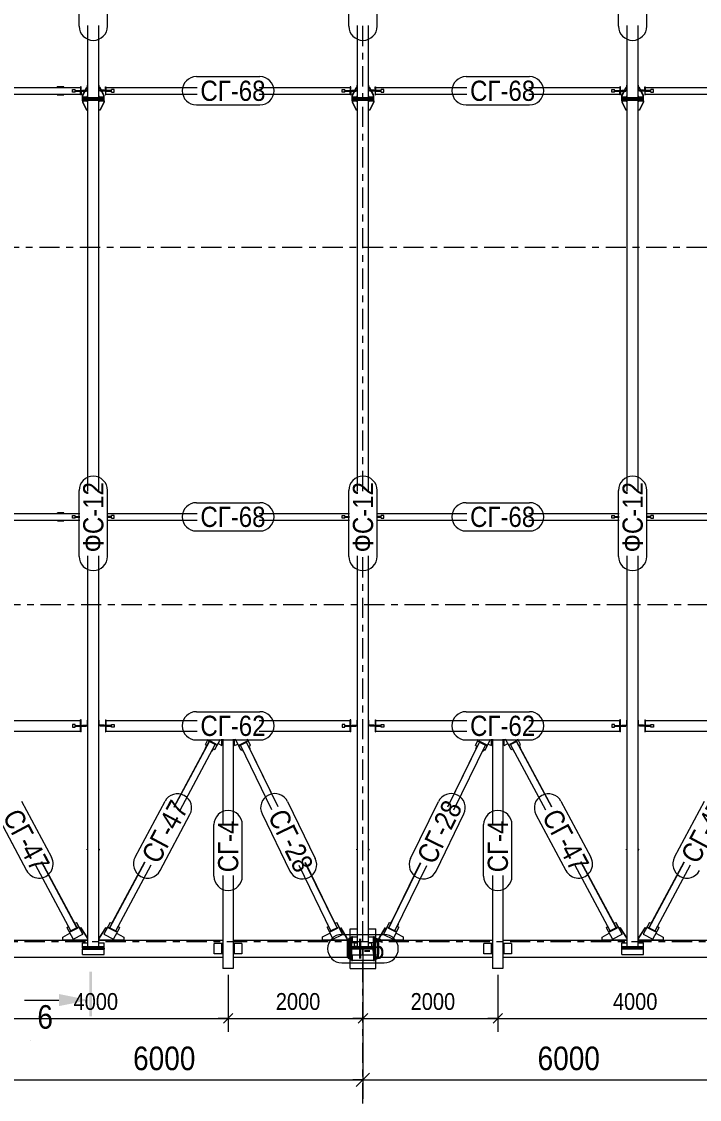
# Model space of a CAD drawing. Header units: millimetres. Extents: x -59 to 782, y -224 to 370.
# Drawn here: x 231.4 to 331.9, y -23.4 to 136.5 of the extents above; entities that cross this region are included whole.
import ezdxf

# ---------------------------------------------------------------- set-up
doc = ezdxf.new("R2010")
doc.units = ezdxf.units.MM
doc.linetypes.add('XKITLINE00', pattern=[0])
doc.linetypes.add('XKITLINE03', pattern=[6, 3, -1, 1, -1])
for name, color, linetype, lineweight in [('Part', 2, 'Continuous', 0), ('PartMark', 3, 'Continuous', 0), ('S-GRID', 1, 'Continuous', 0), ('Section', 6, 'Continuous', 0), ('Z-DIMENSIONS', 1, 'Continuous', 0)]:
    doc.layers.add(name, color=color, linetype=linetype, lineweight=lineweight)
doc.styles.add('GOST type A', font='ARIAL.TTF')

msp = doc.modelspace()

# ---------------------------------------------------------------- hatches: boundary and pattern name
at = {"layer": 'Section'}
for points in [[(241.82, -4.48), (241.82, -11.08), (241.4, -11.08), (241.4, -4.48)], [(241.4, -8.68), (236.9, -9.58), (236.9, -7.78)]]:
    msp.add_hatch(color=256, dxfattribs=at).paths.add_polyline_path(points, flags=17)

# ---------------------------------------------------------------- linework, layer by layer
at = {"layer": 'Part', "linetype": 'XKITLINE00', "lineweight": 0}
for p, q in [((241.2, 125.2), (241.2, 135.87)), ((242.8, 125.2), (242.8, 135.87)), ((281.2, 125.2), (281.2, 135.87)), ((282.8, 125.2), (282.8, 135.87)), ((321.2, 125.2), (321.2, 135.87)), ((322.8, 125.2), (322.8, 135.87)), ((226.51, 126.7), (240.12, 126.7)), ((237.65, 126.8), (236.66, 126.8)), ((236.66, 126.7), (236.66, 126.8)), ((236.72, 126.7), (236.72, 126.8)), ((237.65, 126.7), (237.65, 126.8)), ((238.92, 126), (238.92, 126.4)), ((238.92, 126.4), (239.32, 126.4)), ((239.32, 126.24), (239.32, 126.4)), ((240.2, 126.8), (240.12, 126.8)), ((240.12, 126.8), (240.12, 126.24)), ((240.2, 126.24), (240.2, 126.8)), ((240.78, 126.31), (240.97, 126.7)), ((240.84, 126.31), (241.02, 126.7)), ((241.13, 126.7), (240.97, 126.7)), ((241.13, 126.31), (241.13, 127.04)), ((241.13, 127.04), (241.2, 127.04)), ((242.87, 127.04), (242.8, 127.04)), ((242.87, 126.31), (242.87, 127.04)), ((243.03, 126.7), (242.87, 126.7)), ((243.16, 126.31), (242.98, 126.7)), ((243.22, 126.31), (243.03, 126.7)), ((243.8, 126.24), (243.8, 126.8)), ((243.8, 126.8), (243.88, 126.8)), ((243.88, 126.8), (243.88, 126.24)), ((243.88, 126.7), (257.39, 126.7)), ((245.08, 126.4), (244.68, 126.4)), ((244.68, 126.24), (244.68, 126.4)), ((245.08, 126), (245.08, 126.4)), ((266.61, 126.7), (280.12, 126.7)), ((278.92, 126), (278.92, 126.4)), ((278.92, 126.4), (279.32, 126.4)), ((279.32, 126.24), (279.32, 126.4)), ((280.2, 126.8), (280.12, 126.8)), ((280.12, 126.8), (280.12, 126.24)), ((280.2, 126.24), (280.2, 126.8)), ((280.78, 126.31), (280.97, 126.7)), ((280.84, 126.31), (281.02, 126.7)), ((281.13, 126.7), (280.97, 126.7)), ((281.13, 126.31), (281.13, 127.04)), ((281.13, 127.04), (281.2, 127.04)), ((282.87, 127.04), (282.8, 127.04)), ((282.87, 126.31), (282.87, 127.04)), ((283.03, 126.7), (282.87, 126.7)), ((283.16, 126.31), (282.98, 126.7)), ((283.22, 126.31), (283.03, 126.7)), ((283.8, 126.24), (283.8, 126.8)), ((283.8, 126.8), (283.88, 126.8)), ((283.88, 126.8), (283.88, 126.24)), ((283.88, 126.7), (297.39, 126.7)), ((285.08, 126.4), (284.68, 126.4)), ((284.68, 126.24), (284.68, 126.4)), ((285.08, 126), (285.08, 126.4)), ((306.61, 126.7), (320.12, 126.7)), ((318.92, 126), (318.92, 126.4)), ((318.92, 126.4), (319.32, 126.4)), ((319.32, 126.24), (319.32, 126.4)), ((320.2, 126.8), (320.12, 126.8)), ((320.12, 126.8), (320.12, 126.24)), ((320.2, 126.24), (320.2, 126.8)), ((320.78, 126.31), (320.97, 126.7)), ((320.84, 126.31), (321.02, 126.7)), ((321.13, 126.7), (320.97, 126.7)), ((321.13, 126.31), (321.13, 127.04)), ((321.13, 127.04), (321.2, 127.04)), ((322.87, 127.04), (322.8, 127.04)), ((322.87, 126.31), (322.87, 127.04)), ((323.03, 126.7), (322.87, 126.7)), ((323.16, 126.31), (322.98, 126.7)), ((323.22, 126.31), (323.03, 126.7)), ((323.8, 126.24), (323.8, 126.8)), ((323.8, 126.8), (323.88, 126.8)), ((323.88, 126.8), (323.88, 126.24)), ((323.88, 126.7), (337.39, 126.7)), ((325.08, 126.4), (324.68, 126.4)), ((324.68, 126.24), (324.68, 126.4)), ((325.08, 126), (325.08, 126.4)), ((226.51, 125.7), (240.12, 125.7)), ((236.66, 125.6), (236.66, 125.7)), ((236.66, 125.6), (237.65, 125.6)), ((236.72, 125.6), (236.72, 125.7)), ((237.65, 125.6), (237.65, 125.7)), ((239.32, 126), (238.92, 126)), ((239.32, 126.25), (240.12, 126.25)), ((239.32, 126.24), (239.32, 126.16)), ((239.32, 126.24), (241, 126.24)), ((239.32, 126), (239.32, 126.16)), ((239.32, 126.16), (241, 126.16)), ((239.32, 126.15), (240.12, 126.15)), ((240.12, 125.6), (240.12, 126.16)), ((240.2, 125.6), (240.12, 125.6)), ((240.2, 126.16), (240.2, 125.6)), ((240.4, 126.24), (240.4, 126.31)), ((240.4, 126.31), (241.13, 126.31)), ((241.2, 126.24), (240.4, 126.24)), ((240.4, 125.5), (240.71, 126.16)), ((240.4, 125.3), (240.4, 125.5)), ((240.4, 125.5), (240.46, 125.5)), ((240.4, 125.2), (240.4, 125.3)), ((240.4, 125.3), (241.2, 125.3)), ((240.4, 125.2), (240.4, 125.2)), ((240.4, 125), (240.4, 125.2)), ((240.4, 125.2), (241.2, 125.2)), ((240.4, 125.2), (243.6, 125.2)), ((240.4, 125), (243.6, 125)), ((240.4, 124.8), (240.4, 125)), ((240.4, 125), (243.6, 125)), ((240.4, 124.7), (240.4, 124.8)), ((240.4, 124.8), (243.6, 124.8)), ((240.46, 125.5), (240.77, 126.16)), ((240.46, 125.3), (240.46, 125.5)), ((241, 126.24), (241, 126.16)), ((241.09, 125.3), (241.2, 125.46)), ((241.2, 66.83), (241.2, 124.8)), ((242.8, 126.24), (243.6, 126.24)), ((242.91, 125.3), (242.8, 125.46)), ((242.8, 125.3), (243.6, 125.3)), ((242.8, 125.2), (243.6, 125.2)), ((242.8, 66.83), (242.8, 124.8)), ((243.6, 126.31), (242.87, 126.31)), ((244.68, 126.24), (243, 126.24)), ((243, 126.16), (243, 126.24)), ((244.68, 126.16), (243, 126.16)), ((243.54, 125.5), (243.23, 126.16)), ((243.6, 125.5), (243.29, 126.16)), ((243.54, 125.3), (243.54, 125.5)), ((243.54, 125.5), (243.6, 125.5)), ((243.6, 126.24), (243.6, 126.31)), ((243.6, 125.3), (243.6, 125.5)), ((243.6, 125.2), (243.6, 125.3)), ((243.6, 125.2), (243.6, 125.2)), ((243.6, 125), (243.6, 125.2)), ((243.6, 124.8), (243.6, 125)), ((243.6, 124.7), (243.6, 124.8)), ((243.8, 126.16), (243.8, 125.6)), ((243.8, 125.6), (243.88, 125.6)), ((243.88, 126.25), (244.68, 126.25)), ((243.88, 125.6), (243.88, 126.16)), ((243.88, 126.15), (244.68, 126.15)), ((243.88, 125.7), (257.39, 125.7)), ((244.68, 126.16), (244.68, 126.24)), ((244.68, 126), (244.68, 126.16)), ((244.68, 126), (245.08, 126)), ((266.61, 125.7), (280.12, 125.7)), ((279.32, 126), (278.92, 126)), ((279.32, 126.25), (280.12, 126.25)), ((279.32, 126.24), (279.32, 126.16)), ((279.32, 126.24), (281, 126.24)), ((279.32, 126), (279.32, 126.16)), ((279.32, 126.16), (281, 126.16)), ((279.32, 126.15), (280.12, 126.15)), ((280.12, 125.6), (280.12, 126.16)), ((280.2, 125.6), (280.12, 125.6)), ((280.2, 126.16), (280.2, 125.6)), ((280.4, 126.24), (280.4, 126.31)), ((280.4, 126.31), (281.13, 126.31)), ((281.2, 126.24), (280.4, 126.24)), ((280.4, 125.5), (280.71, 126.16)), ((280.4, 125.3), (280.4, 125.5)), ((280.4, 125.5), (280.46, 125.5)), ((280.4, 125.2), (280.4, 125.3)), ((280.4, 125.3), (281.2, 125.3)), ((280.4, 125.2), (280.4, 125.2)), ((280.4, 125), (280.4, 125.2)), ((280.4, 125.2), (281.2, 125.2)), ((280.4, 125.2), (283.6, 125.2)), ((280.4, 125), (283.6, 125)), ((280.4, 124.8), (280.4, 125)), ((280.4, 125), (283.6, 125)), ((280.4, 124.7), (280.4, 124.8)), ((280.4, 124.8), (283.6, 124.8)), ((280.46, 125.5), (280.77, 126.16)), ((280.46, 125.3), (280.46, 125.5)), ((281, 126.24), (281, 126.16)), ((281.09, 125.3), (281.2, 125.46)), ((281.2, 66.83), (281.2, 124.8)), ((282.8, 126.24), (283.6, 126.24)), ((282.91, 125.3), (282.8, 125.46)), ((282.8, 125.3), (283.6, 125.3)), ((282.8, 125.2), (283.6, 125.2)), ((282.8, 66.83), (282.8, 124.8)), ((283.6, 126.31), (282.87, 126.31)), ((284.68, 126.24), (283, 126.24)), ((283, 126.16), (283, 126.24)), ((284.68, 126.16), (283, 126.16)), ((283.54, 125.5), (283.23, 126.16)), ((283.6, 125.5), (283.29, 126.16)), ((283.54, 125.3), (283.54, 125.5)), ((283.54, 125.5), (283.6, 125.5)), ((283.6, 126.24), (283.6, 126.31)), ((283.6, 125.3), (283.6, 125.5)), ((283.6, 125.2), (283.6, 125.3)), ((283.6, 125.2), (283.6, 125.2)), ((283.6, 125), (283.6, 125.2)), ((283.6, 124.8), (283.6, 125)), ((283.6, 124.7), (283.6, 124.8)), ((283.8, 126.16), (283.8, 125.6)), ((283.8, 125.6), (283.88, 125.6)), ((283.88, 126.25), (284.68, 126.25)), ((283.88, 125.6), (283.88, 126.16)), ((283.88, 126.15), (284.68, 126.15)), ((283.88, 125.7), (297.39, 125.7)), ((284.68, 126.16), (284.68, 126.24)), ((284.68, 126), (284.68, 126.16)), ((284.68, 126), (285.08, 126)), ((306.61, 125.7), (320.12, 125.7)), ((319.32, 126), (318.92, 126)), ((319.32, 126.25), (320.12, 126.25)), ((319.32, 126.24), (319.32, 126.16)), ((319.32, 126.24), (321, 126.24)), ((319.32, 126), (319.32, 126.16)), ((319.32, 126.16), (321, 126.16)), ((319.32, 126.15), (320.12, 126.15)), ((320.12, 125.6), (320.12, 126.16)), ((320.2, 125.6), (320.12, 125.6)), ((320.2, 126.16), (320.2, 125.6)), ((320.4, 126.24), (320.4, 126.31)), ((320.4, 126.31), (321.13, 126.31)), ((321.2, 126.24), (320.4, 126.24)), ((320.4, 125.5), (320.71, 126.16)), ((320.4, 125.3), (320.4, 125.5)), ((320.4, 125.5), (320.46, 125.5)), ((320.4, 125.2), (320.4, 125.3)), ((320.4, 125.3), (321.2, 125.3)), ((320.4, 125.2), (320.4, 125.2)), ((320.4, 125), (320.4, 125.2)), ((320.4, 125.2), (321.2, 125.2)), ((320.4, 125.2), (323.6, 125.2)), ((320.4, 125), (323.6, 125)), ((320.4, 124.8), (320.4, 125)), ((320.4, 125), (323.6, 125)), ((320.4, 124.7), (320.4, 124.8)), ((320.4, 124.8), (323.6, 124.8)), ((320.46, 125.5), (320.77, 126.16)), ((320.46, 125.3), (320.46, 125.5)), ((321, 126.24), (321, 126.16)), ((321.09, 125.3), (321.2, 125.46)), ((321.2, 66.83), (321.2, 124.8)), ((322.8, 126.24), (323.6, 126.24)), ((322.91, 125.3), (322.8, 125.46)), ((322.8, 125.3), (323.6, 125.3)), ((322.8, 125.2), (323.6, 125.2)), ((322.8, 66.83), (322.8, 124.8)), ((323.6, 126.31), (322.87, 126.31)), ((324.68, 126.24), (323, 126.24)), ((323, 126.16), (323, 126.24)), ((324.68, 126.16), (323, 126.16)), ((323.54, 125.5), (323.23, 126.16)), ((323.6, 125.5), (323.29, 126.16)), ((323.54, 125.3), (323.54, 125.5)), ((323.54, 125.5), (323.6, 125.5)), ((323.6, 126.24), (323.6, 126.31)), ((323.6, 125.3), (323.6, 125.5)), ((323.6, 125.2), (323.6, 125.3)), ((323.6, 125.2), (323.6, 125.2)), ((323.6, 125), (323.6, 125.2)), ((323.6, 124.8), (323.6, 125)), ((323.6, 124.7), (323.6, 124.8)), ((323.8, 126.16), (323.8, 125.6)), ((323.8, 125.6), (323.88, 125.6)), ((323.88, 126.25), (324.68, 126.25)), ((323.88, 125.6), (323.88, 126.16)), ((323.88, 126.15), (324.68, 126.15)), ((323.88, 125.7), (337.39, 125.7)), ((324.68, 126.16), (324.68, 126.24)), ((324.68, 126), (324.68, 126.16)), ((324.68, 126), (325.08, 126)), ((240.4, 124.7), (240.4, 124.5)), ((240.4, 124.7), (241.2, 124.7)), ((240.4, 124.5), (240.46, 124.5)), ((240.4, 124.5), (240.97, 123.3)), ((240.46, 124.7), (240.46, 124.5)), ((240.46, 124.5), (241.02, 123.3)), ((241.2, 123.3), (240.97, 123.3)), ((241.2, 124.54), (241.09, 124.7)), ((242.8, 124.54), (242.91, 124.7)), ((242.8, 124.7), (243.6, 124.7)), ((243.03, 123.3), (242.8, 123.3)), ((243.54, 124.5), (242.98, 123.3)), ((243.6, 124.5), (243.03, 123.3)), ((243.54, 124.7), (243.54, 124.5)), ((243.54, 124.5), (243.6, 124.5)), ((243.6, 124.7), (243.6, 124.5)), ((280.4, 124.7), (281.2, 124.7)), ((280.4, 124.7), (280.4, 124.5)), ((280.4, 124.5), (280.46, 124.5)), ((280.4, 124.5), (280.97, 123.3)), ((280.46, 124.7), (280.46, 124.5)), ((280.46, 124.5), (281.02, 123.3)), ((281.2, 123.3), (280.97, 123.3)), ((281.2, 124.54), (281.09, 124.7)), ((282.8, 124.7), (283.6, 124.7)), ((282.8, 124.54), (282.91, 124.7)), ((283.03, 123.3), (282.8, 123.3)), ((283.54, 124.5), (282.98, 123.3)), ((283.6, 124.5), (283.03, 123.3)), ((283.54, 124.7), (283.54, 124.5)), ((283.54, 124.5), (283.6, 124.5)), ((283.6, 124.7), (283.6, 124.5)), ((320.4, 124.7), (320.4, 124.5)), ((320.4, 124.7), (321.2, 124.7)), ((320.4, 124.5), (320.46, 124.5)), ((320.4, 124.5), (320.97, 123.3)), ((320.46, 124.7), (320.46, 124.5)), ((320.46, 124.5), (321.02, 123.3)), ((321.2, 123.3), (320.97, 123.3)), ((321.2, 124.54), (321.09, 124.7)), ((322.8, 124.54), (322.91, 124.7)), ((322.8, 124.7), (323.6, 124.7)), ((323.03, 123.3), (322.8, 123.3)), ((323.54, 124.5), (322.98, 123.3)), ((323.6, 124.5), (323.03, 123.3)), ((323.54, 124.7), (323.54, 124.5)), ((323.54, 124.5), (323.6, 124.5)), ((323.6, 124.7), (323.6, 124.5)), ((226.51, 63.5), (240, 63.5)), ((226.51, 62.5), (240, 62.5)), ((237.63, 63.6), (236.67, 63.6)), ((236.67, 63.5), (236.67, 63.6)), ((236.67, 62.4), (236.67, 62.5)), ((236.67, 62.4), (237.63, 62.4)), ((236.72, 63.5), (236.72, 63.6)), ((236.72, 62.4), (236.72, 62.5)), ((237.63, 63.5), (237.63, 63.6)), ((237.63, 62.4), (237.63, 62.5)), ((238.92, 62.8), (238.92, 63.2)), ((238.92, 63.2), (239.32, 63.2)), ((239.32, 62.8), (238.92, 62.8)), ((239.32, 63.04), (239.32, 63.2)), ((239.32, 63.05), (240, 63.05)), ((239.32, 63.04), (239.32, 62.96)), ((239.32, 63.04), (240, 63.04)), ((239.32, 62.96), (240, 62.96)), ((239.32, 62.8), (239.32, 62.96)), ((239.32, 62.95), (240, 62.95)), ((244, 63.5), (257.39, 63.5)), ((244, 63.05), (244.68, 63.05)), ((244.68, 63.04), (244, 63.04)), ((244.68, 62.96), (244, 62.96)), ((244, 62.95), (244.68, 62.95)), ((244, 62.5), (257.39, 62.5)), ((245.08, 63.2), (244.68, 63.2)), ((244.68, 63.04), (244.68, 63.2)), ((244.68, 62.96), (244.68, 63.04)), ((244.68, 62.8), (244.68, 62.96)), ((244.68, 62.8), (245.08, 62.8)), ((245.08, 62.8), (245.08, 63.2)), ((266.61, 63.5), (280, 63.5)), ((266.61, 62.5), (280, 62.5)), ((278.92, 62.8), (278.92, 63.2)), ((278.92, 63.2), (279.32, 63.2)), ((279.32, 62.8), (278.92, 62.8)), ((279.32, 63.04), (279.32, 63.2)), ((279.32, 63.05), (280, 63.05)), ((279.32, 63.04), (279.32, 62.96)), ((279.32, 63.04), (280, 63.04)), ((279.32, 62.8), (279.32, 62.96)), ((279.32, 62.96), (280, 62.96)), ((279.32, 62.95), (280, 62.95)), ((284, 63.5), (297.39, 63.5)), ((284, 63.05), (284.68, 63.05)), ((284.68, 63.04), (284, 63.04)), ((284.68, 62.96), (284, 62.96)), ((284, 62.95), (284.68, 62.95)), ((284, 62.5), (297.39, 62.5)), ((285.08, 63.2), (284.68, 63.2)), ((284.68, 63.04), (284.68, 63.2)), ((284.68, 62.96), (284.68, 63.04)), ((284.68, 62.8), (284.68, 62.96)), ((284.68, 62.8), (285.08, 62.8)), ((285.08, 62.8), (285.08, 63.2)), ((306.61, 63.5), (320, 63.5)), ((306.61, 62.5), (320, 62.5)), ((318.92, 62.8), (318.92, 63.2)), ((318.92, 63.2), (319.32, 63.2)), ((319.32, 62.8), (318.92, 62.8)), ((319.32, 63.04), (319.32, 63.2)), ((319.32, 63.05), (320, 63.05)), ((319.32, 63.04), (319.32, 62.96)), ((319.32, 63.04), (320, 63.04)), ((319.32, 62.8), (319.32, 62.96)), ((319.32, 62.96), (320, 62.96)), ((319.32, 62.95), (320, 62.95)), ((324, 63.5), (337.39, 63.5)), ((324, 63.05), (324.68, 63.05)), ((324.68, 63.04), (324, 63.04)), ((324.68, 62.96), (324, 62.96)), ((324, 62.95), (324.68, 62.95)), ((324, 62.5), (337.39, 62.5)), ((325.08, 63.2), (324.68, 63.2)), ((324.68, 63.04), (324.68, 63.2)), ((324.68, 62.96), (324.68, 63.04)), ((324.68, 62.8), (324.68, 62.96)), ((324.68, 62.8), (325.08, 62.8)), ((325.08, 62.8), (325.08, 63.2)), ((241.2, -0.74), (241.2, 57.23)), ((242.8, -0.74), (242.8, 57.23)), ((281.2, -0.74), (281.2, 57.23)), ((282.8, -0.74), (282.8, 57.23)), ((321.2, -0.74), (321.2, 57.23)), ((322.8, -0.74), (322.8, 57.23)), ((226.61, 32.8), (240.12, 32.8)), ((239.32, 32.2), (238.92, 32.2)), ((238.92, 32.2), (238.92, 31.8)), ((239.32, 32.04), (239.32, 32.2)), ((239.32, 32.05), (240.12, 32.05)), ((239.32, 32.04), (239.32, 31.96)), ((239.32, 32.04), (241, 32.04)), ((240.2, 32.9), (240.12, 32.9)), ((240.12, 32.04), (240.12, 32.9)), ((240.2, 32.04), (240.12, 32.04)), ((240.2, 32.04), (240.2, 32.9)), ((240.4, 32.04), (240.4, 32.11)), ((240.4, 32.11), (241.13, 32.11)), ((241, 32.04), (241, 31.96)), ((241, 32.04), (241.2, 32.04)), ((241.13, 32.11), (241.13, 32.84)), ((241.13, 32.84), (241.2, 32.84)), ((242.87, 32.84), (242.8, 32.84)), ((242.8, 32.04), (243, 32.04)), ((242.87, 32.11), (242.87, 32.84)), ((243.6, 32.11), (242.87, 32.11)), ((244.68, 32.04), (243, 32.04)), ((243, 31.96), (243, 32.04)), ((243.6, 32.04), (243.6, 32.11)), ((243.8, 32.9), (243.8, 32.04)), ((243.8, 32.9), (243.88, 32.9)), ((243.8, 32.04), (243.88, 32.04)), ((243.88, 32.9), (243.88, 32.04)), ((243.88, 32.8), (257.39, 32.8)), ((243.88, 32.05), (244.68, 32.05)), ((244.68, 32.2), (245.08, 32.2)), ((244.68, 32.04), (244.68, 32.2)), ((244.68, 31.96), (244.68, 32.04)), ((245.08, 32.2), (245.08, 31.8)), ((266.61, 32.8), (280.12, 32.8)), ((279.32, 32.2), (278.92, 32.2)), ((278.92, 32.2), (278.92, 31.8)), ((279.32, 32.04), (279.32, 32.2)), ((279.32, 32.05), (280.12, 32.05)), ((279.32, 32.04), (279.32, 31.96)), ((279.32, 32.04), (281, 32.04)), ((280.2, 32.9), (280.12, 32.9)), ((280.12, 32.04), (280.12, 32.9)), ((280.2, 32.04), (280.12, 32.04)), ((280.2, 32.04), (280.2, 32.9)), ((280.4, 32.04), (280.4, 32.11)), ((280.4, 32.11), (281.13, 32.11)), ((281, 32.04), (281.2, 32.04)), ((281, 32.04), (281, 31.96)), ((281.13, 32.11), (281.13, 32.84)), ((281.13, 32.84), (281.2, 32.84)), ((282.87, 32.84), (282.8, 32.84)), ((282.8, 32.04), (283, 32.04)), ((282.87, 32.11), (282.87, 32.84)), ((283.6, 32.11), (282.87, 32.11)), ((284.68, 32.04), (283, 32.04)), ((283, 31.96), (283, 32.04)), ((283.6, 32.04), (283.6, 32.11)), ((283.8, 32.9), (283.8, 32.04)), ((283.8, 32.9), (283.88, 32.9)), ((283.8, 32.04), (283.88, 32.04)), ((283.88, 32.9), (283.88, 32.04)), ((283.88, 32.8), (297.39, 32.8)), ((283.88, 32.05), (284.68, 32.05)), ((284.68, 32.2), (285.08, 32.2)), ((284.68, 32.04), (284.68, 32.2)), ((284.68, 31.96), (284.68, 32.04)), ((285.08, 32.2), (285.08, 31.8)), ((306.61, 32.8), (320.12, 32.8)), ((319.32, 32.2), (318.92, 32.2)), ((318.92, 32.2), (318.92, 31.8)), ((319.32, 32.04), (319.32, 32.2)), ((319.32, 32.05), (320.12, 32.05)), ((319.32, 32.04), (319.32, 31.96)), ((319.32, 32.04), (321, 32.04)), ((320.2, 32.9), (320.12, 32.9)), ((320.12, 32.04), (320.12, 32.9)), ((320.2, 32.04), (320.12, 32.04)), ((320.2, 32.04), (320.2, 32.9)), ((320.4, 32.04), (320.4, 32.11)), ((320.4, 32.11), (321.13, 32.11)), ((321, 32.04), (321.2, 32.04)), ((321, 32.04), (321, 31.96)), ((321.13, 32.11), (321.13, 32.84)), ((321.13, 32.84), (321.2, 32.84)), ((322.87, 32.84), (322.8, 32.84)), ((322.8, 32.04), (323, 32.04)), ((322.87, 32.11), (322.87, 32.84)), ((323.6, 32.11), (322.87, 32.11)), ((324.68, 32.04), (323, 32.04)), ((323, 31.96), (323, 32.04)), ((323.6, 32.04), (323.6, 32.11)), ((323.8, 32.9), (323.8, 32.04)), ((323.8, 32.9), (323.88, 32.9)), ((323.8, 32.04), (323.88, 32.04)), ((323.88, 32.9), (323.88, 32.04)), ((323.88, 32.8), (337.39, 32.8)), ((323.88, 32.05), (324.68, 32.05)), ((324.68, 32.2), (325.08, 32.2)), ((324.68, 32.04), (324.68, 32.2)), ((324.68, 31.96), (324.68, 32.04)), ((325.08, 32.2), (325.08, 31.8)), ((226.61, 31.2), (240.12, 31.2)), ((238.92, 31.8), (239.32, 31.8)), ((239.32, 31.8), (239.32, 31.96)), ((239.32, 31.96), (241, 31.96)), ((239.32, 31.95), (240.12, 31.95)), ((240.2, 31.96), (240.12, 31.96)), ((240.12, 31.1), (240.12, 31.96)), ((240.2, 31.1), (240.12, 31.1)), ((240.2, 31.1), (240.2, 31.96)), ((244.68, 31.96), (243, 31.96)), ((243.8, 31.96), (243.8, 31.1)), ((243.8, 31.96), (243.88, 31.96)), ((243.8, 31.1), (243.88, 31.1)), ((243.88, 31.96), (243.88, 31.1)), ((243.88, 31.95), (244.68, 31.95)), ((243.88, 31.2), (257.39, 31.2)), ((244.68, 31.8), (244.68, 31.96)), ((245.08, 31.8), (244.68, 31.8)), ((266.61, 31.2), (280.12, 31.2)), ((278.92, 31.8), (279.32, 31.8)), ((279.32, 31.96), (281, 31.96)), ((279.32, 31.8), (279.32, 31.96)), ((279.32, 31.95), (280.12, 31.95)), ((280.2, 31.96), (280.12, 31.96)), ((280.12, 31.1), (280.12, 31.96)), ((280.2, 31.1), (280.12, 31.1)), ((280.2, 31.1), (280.2, 31.96)), ((284.68, 31.96), (283, 31.96)), ((283.8, 31.96), (283.8, 31.1)), ((283.8, 31.96), (283.88, 31.96)), ((283.8, 31.1), (283.88, 31.1)), ((283.88, 31.96), (283.88, 31.1)), ((283.88, 31.95), (284.68, 31.95)), ((283.88, 31.2), (297.39, 31.2)), ((284.68, 31.8), (284.68, 31.96)), ((285.08, 31.8), (284.68, 31.8)), ((306.61, 31.2), (320.12, 31.2)), ((318.92, 31.8), (319.32, 31.8)), ((319.32, 31.96), (321, 31.96)), ((319.32, 31.8), (319.32, 31.96)), ((319.32, 31.95), (320.12, 31.95)), ((320.2, 31.96), (320.12, 31.96)), ((320.12, 31.1), (320.12, 31.96)), ((320.2, 31.1), (320.12, 31.1)), ((320.2, 31.1), (320.2, 31.96)), ((324.68, 31.96), (323, 31.96)), ((323.8, 31.96), (323.8, 31.1)), ((323.8, 31.96), (323.88, 31.96)), ((323.8, 31.1), (323.88, 31.1)), ((323.88, 31.96), (323.88, 31.1)), ((323.88, 31.95), (324.68, 31.95)), ((323.88, 31.2), (337.39, 31.2)), ((324.68, 31.8), (324.68, 31.96)), ((325.08, 31.8), (324.68, 31.8)), ((254.01, 19.95), (259.22, 29.69)), ((254.9, 19.48), (260.1, 29.22)), ((258.62, 29.23), (259.03, 30)), ((258.62, 29.24), (259.03, 30)), ((258.62, 29.24), (258.62, 29.23)), ((258.62, 29.23), (258.89, 29.09)), ((258.84, 29.11), (258.66, 28.77)), ((258.66, 28.75), (258.85, 29.1)), ((258.89, 29.08), (258.7, 28.73)), ((258.85, 29.11), (258.85, 29.1)), ((258.85, 29.1), (258.89, 29.08)), ((258.89, 29.09), (259.21, 29.7)), ((258.89, 29.08), (258.89, 29.09)), ((259.13, 29.77), (259.17, 29.84)), ((259.17, 29.81), (259.13, 29.74)), ((259.13, 29.74), (259.13, 29.77)), ((259.13, 29.74), (260.2, 29.17)), ((260.24, 29.28), (259.17, 29.84)), ((259.17, 29.84), (259.17, 29.81)), ((259.17, 29.81), (260.24, 29.24)), ((260.03, 28.48), (260.85, 30)), ((260.2, 29.17), (260.24, 29.24)), ((260.24, 29.24), (260.24, 29.28)), ((260.51, 29.36), (261.06, 29.07)), ((261.06, 30), (261.06, 29.07)), ((261.08, 29.2), (261.08, 30)), ((261.2, 29.2), (261.08, 29.2)), ((261.2, 30), (261.2, 17.24)), ((262.8, 17.24), (262.8, 30)), ((262.8, 29.2), (262.92, 29.2)), ((262.92, 29.2), (262.92, 30)), ((262.94, 29.07), (262.94, 30)), ((262.94, 29.07), (263.42, 29.3)), ((263.86, 28.4), (263.08, 30)), ((263.68, 29.2), (264.77, 29.73)), ((263.68, 29.17), (264.77, 29.69)), ((263.68, 29.2), (263.68, 29.17)), ((263.68, 29.17), (263.72, 29.09)), ((263.72, 29.09), (264.81, 29.62)), ((268.5, 19.52), (263.82, 29.14)), ((269.4, 19.96), (264.71, 29.58)), ((265.03, 28.97), (264.73, 29.58)), ((264.77, 29.69), (264.77, 29.73)), ((264.77, 29.73), (264.81, 29.66)), ((264.81, 29.62), (264.77, 29.69)), ((264.81, 29.62), (264.81, 29.66)), ((265.3, 29.1), (264.86, 30)), ((265.3, 29.1), (264.86, 30)), ((265.03, 28.97), (265.3, 29.1)), ((265.03, 28.97), (265.03, 28.96)), ((265.03, 28.96), (265.06, 28.97)), ((265.03, 28.96), (265.2, 28.6)), ((265.06, 28.97), (265.06, 28.98)), ((265.24, 28.62), (265.06, 28.97)), ((265.07, 28.99), (265.24, 28.64)), ((265.3, 29.1), (265.3, 29.1)), ((294.6, 19.96), (299.29, 29.58)), ((295.5, 19.52), (300.18, 29.14)), ((298.7, 29.1), (299.14, 30)), ((298.7, 29.1), (299.14, 30)), ((298.7, 29.1), (298.97, 28.97)), ((298.7, 29.1), (298.7, 29.1)), ((298.93, 28.99), (298.76, 28.64)), ((298.76, 28.62), (298.94, 28.97)), ((298.97, 28.96), (298.8, 28.6)), ((298.94, 28.98), (298.94, 28.97)), ((298.94, 28.97), (298.97, 28.96)), ((298.97, 28.97), (299.27, 29.58)), ((298.97, 28.96), (298.97, 28.97)), ((299.19, 29.66), (299.23, 29.73)), ((299.23, 29.69), (299.19, 29.62)), ((299.19, 29.62), (299.19, 29.66)), ((299.19, 29.62), (300.28, 29.09)), ((300.32, 29.2), (299.23, 29.73)), ((299.23, 29.73), (299.23, 29.69)), ((299.23, 29.69), (300.32, 29.17)), ((300.14, 28.4), (300.92, 30)), ((300.28, 29.09), (300.32, 29.17)), ((300.32, 29.17), (300.32, 29.2)), ((300.58, 29.3), (301.06, 29.07)), ((301.06, 30), (301.06, 29.07)), ((301.08, 29.2), (301.08, 30)), ((301.2, 29.2), (301.08, 29.2)), ((301.2, 30), (301.2, 17.24)), ((302.8, 17.24), (302.8, 30)), ((302.8, 29.2), (302.92, 29.2)), ((302.92, 29.2), (302.92, 30)), ((302.94, 29.07), (302.94, 30)), ((302.94, 29.07), (303.49, 29.36)), ((303.97, 28.48), (303.15, 30)), ((303.76, 29.28), (304.83, 29.84)), ((303.76, 29.24), (304.83, 29.81)), ((303.76, 29.28), (303.76, 29.24)), ((303.76, 29.24), (303.8, 29.17)), ((303.8, 29.17), (304.87, 29.74)), ((309.1, 19.48), (303.9, 29.22)), ((309.99, 19.95), (304.78, 29.69)), ((305.11, 29.09), (304.79, 29.7)), ((304.83, 29.81), (304.83, 29.84)), ((304.83, 29.84), (304.87, 29.77)), ((304.87, 29.74), (304.83, 29.81)), ((304.87, 29.74), (304.87, 29.77)), ((305.38, 29.24), (304.97, 30)), ((305.38, 29.23), (304.97, 30)), ((305.11, 29.09), (305.38, 29.23)), ((305.11, 29.08), (305.15, 29.1)), ((305.11, 29.09), (305.11, 29.08)), ((305.11, 29.08), (305.3, 28.73)), ((305.15, 29.1), (305.15, 29.11)), ((305.34, 28.75), (305.15, 29.1)), ((305.16, 29.11), (305.34, 28.77)), ((305.38, 29.23), (305.38, 29.24)), ((253.99, 19.96), (258.68, 28.74)), ((258.66, 28.77), (258.66, 28.75)), ((258.66, 28.75), (258.7, 28.73)), ((259.59, 28.25), (259.62, 28.24)), ((259.8, 28.59), (259.62, 28.24)), ((259.78, 28.61), (260.03, 28.48)), ((259.78, 28.61), (259.8, 28.59)), ((259.8, 28.59), (259.8, 28.6)), ((263.86, 28.4), (264.12, 28.52)), ((264.09, 28.5), (264.12, 28.52)), ((264.09, 28.51), (264.09, 28.5)), ((264.09, 28.5), (264.27, 28.14)), ((264.27, 28.14), (264.3, 28.16)), ((265.2, 28.6), (265.24, 28.62)), ((269.43, 19.97), (265.22, 28.61)), ((265.24, 28.64), (265.24, 28.62)), ((294.57, 19.97), (298.78, 28.61)), ((298.76, 28.64), (298.76, 28.62)), ((298.76, 28.62), (298.8, 28.6)), ((299.7, 28.16), (299.73, 28.14)), ((299.91, 28.5), (299.73, 28.14)), ((299.88, 28.52), (300.14, 28.4)), ((299.88, 28.52), (299.91, 28.5)), ((299.91, 28.5), (299.91, 28.51)), ((303.97, 28.48), (304.22, 28.61)), ((304.2, 28.59), (304.22, 28.61)), ((304.2, 28.6), (304.2, 28.59)), ((304.2, 28.59), (304.38, 28.24)), ((304.38, 28.24), (304.41, 28.25)), ((305.3, 28.73), (305.34, 28.75)), ((310.01, 19.96), (305.32, 28.74)), ((305.34, 28.77), (305.34, 28.75)), ((241.1, 13.6), (241.1, 13.68)), ((241.1, 13.68), (241.2, 13.68)), ((241.1, 13.6), (241.2, 13.6)), ((242.8, 13.68), (242.9, 13.68)), ((242.8, 13.6), (242.9, 13.6)), ((242.9, 13.6), (242.9, 13.68)), ((281.1, 13.6), (281.1, 13.68)), ((281.1, 13.68), (281.2, 13.68)), ((281.1, 13.6), (281.2, 13.6)), ((282.8, 13.68), (282.9, 13.68)), ((282.8, 13.6), (282.9, 13.6)), ((282.9, 13.6), (282.9, 13.68)), ((321.1, 13.6), (321.1, 13.68)), ((321.1, 13.68), (321.2, 13.68)), ((321.1, 13.6), (321.2, 13.6)), ((322.8, 13.68), (322.9, 13.68)), ((322.8, 13.6), (322.9, 13.6)), ((322.9, 13.6), (322.9, 13.68)), ((238.68, 1.57), (233.44, 11.37)), ((239.56, 2.04), (234.32, 11.84)), ((239.04, 3.08), (234.35, 11.85)), ((244.44, 2.04), (249.68, 11.84)), ((244.96, 3.08), (249.65, 11.85)), ((245.32, 1.57), (250.56, 11.37)), ((277.25, 1.58), (272.53, 11.26)), ((278.15, 2.02), (273.43, 11.69)), ((277.67, 3.07), (273.46, 11.71)), ((285.85, 2.02), (290.57, 11.69)), ((286.33, 3.07), (290.54, 11.71)), ((286.75, 1.58), (291.47, 11.26)), ((318.68, 1.57), (313.44, 11.37)), ((319.56, 2.04), (314.32, 11.84)), ((319.04, 3.08), (314.35, 11.85)), ((324.44, 2.04), (329.68, 11.84)), ((324.96, 3.08), (329.65, 11.85)), ((325.32, 1.57), (330.56, 11.37)), ((261.2, 9.78), (261.2, -3.97)), ((262.8, -3.97), (262.8, 9.78)), ((301.2, 9.78), (301.2, -3.97)), ((302.8, -3.97), (302.8, 9.78)), ((238.07, 2.1), (238.3, 2.22)), ((238.07, 2.09), (238.3, 2.21)), ((238.07, 2.1), (238.07, 2.09)), ((238.07, 2.09), (239.02, 0.33)), ((238.12, 2.58), (238.13, 2.59)), ((238.12, 2.58), (238.12, 2.56)), ((238.12, 2.56), (238.14, 2.57)), ((238.12, 2.56), (238.3, 2.2)), ((238.3, 2.2), (238.33, 2.22)), ((239.65, 2.08), (238.59, 1.51)), ((239.69, 2.01), (238.62, 1.44)), ((239.56, 2.04), (238.68, 1.57)), ((239.03, 3.07), (239.07, 3.09)), ((239.03, 3.07), (239.03, 3.04)), ((239.07, 3.06), (239.03, 3.04)), ((239.03, 3.04), (239.22, 2.69)), ((239.26, 2.74), (239.07, 3.09)), ((239.07, 3.09), (239.07, 3.06)), ((239.26, 2.71), (239.07, 3.06)), ((239.26, 2.71), (239.22, 2.69)), ((239.23, 2.69), (239.56, 2.07)), ((239.26, 2.73), (239.49, 2.85)), ((239.26, 2.72), (239.49, 2.84)), ((239.26, 2.74), (239.26, 2.71)), ((239.49, 2.84), (239.49, 2.85)), ((239.49, 2.85), (240.43, 1.09)), ((240.43, 1.08), (239.49, 2.84)), ((239.56, 2.07), (239.65, 2.12)), ((239.56, 2.07), (239.56, 2.04)), ((239.69, 2.05), (239.65, 2.12)), ((239.65, 2.12), (239.65, 2.08)), ((239.69, 2.01), (239.65, 2.08)), ((239.69, 2.01), (239.69, 2.05)), ((239.95, 1.97), (240.13, 2.07)), ((239.96, 1.97), (240.13, 2.06)), ((241.14, 0.49), (240.13, 2.07)), ((240.13, 2.07), (240.13, 2.06)), ((240.13, 2.06), (241.14, 0.49)), ((243.87, 2.07), (242.86, 0.49)), ((242.86, 0.49), (243.87, 2.06)), ((244.51, 2.85), (243.57, 1.09)), ((244.51, 2.84), (243.57, 1.08)), ((243.87, 2.07), (244.05, 1.97)), ((243.87, 2.06), (243.87, 2.07)), ((243.87, 2.06), (244.04, 1.97)), ((244.31, 2.05), (244.35, 2.12)), ((244.31, 2.01), (244.35, 2.08)), ((244.31, 2.01), (244.31, 2.05)), ((245.38, 1.44), (244.31, 2.01)), ((244.35, 2.08), (244.35, 2.12)), ((244.35, 2.12), (244.44, 2.07)), ((245.41, 1.51), (244.35, 2.08)), ((244.44, 2.07), (244.77, 2.69)), ((244.44, 2.07), (244.44, 2.04)), ((244.44, 2.04), (245.32, 1.57)), ((244.51, 2.85), (244.74, 2.73)), ((244.51, 2.84), (244.51, 2.85)), ((244.51, 2.84), (244.74, 2.72)), ((244.74, 2.74), (244.93, 3.09)), ((244.93, 3.06), (244.74, 2.71)), ((244.74, 2.71), (244.74, 2.74)), ((244.74, 2.71), (244.78, 2.69)), ((244.78, 2.69), (244.97, 3.04)), ((244.97, 3.07), (244.93, 3.09)), ((244.93, 3.09), (244.93, 3.06)), ((244.97, 3.04), (244.93, 3.06)), ((244.97, 3.04), (244.97, 3.07)), ((244.98, 0.33), (245.93, 2.09)), ((245.67, 2.22), (245.7, 2.2)), ((245.7, 2.2), (245.88, 2.56)), ((245.7, 2.22), (245.93, 2.1)), ((245.7, 2.21), (245.93, 2.09)), ((245.88, 2.56), (245.86, 2.57)), ((245.88, 2.58), (245.87, 2.59)), ((245.88, 2.56), (245.88, 2.58)), ((245.93, 2.09), (245.93, 2.1)), ((276.67, 2.13), (276.89, 2.24)), ((276.67, 2.13), (276.89, 2.24)), ((276.67, 2.13), (276.67, 2.13)), ((276.67, 2.13), (277.54, 0.33)), ((276.72, 2.61), (276.74, 2.62)), ((276.72, 2.61), (276.72, 2.59)), ((276.72, 2.59), (276.75, 2.6)), ((276.72, 2.59), (276.9, 2.23)), ((276.9, 2.23), (276.93, 2.24)), ((278.24, 2.06), (277.16, 1.53)), ((277.16, 1.57), (277.24, 1.61)), ((278.28, 1.98), (277.19, 1.46)), ((278.15, 2.02), (277.25, 1.58)), ((277.66, 3.07), (277.7, 3.09)), ((277.66, 3.07), (277.66, 3.04)), ((277.7, 3.06), (277.66, 3.04)), ((277.66, 3.04), (277.83, 2.68)), ((277.87, 2.73), (277.7, 3.09)), ((277.7, 3.09), (277.7, 3.06)), ((277.87, 2.7), (277.7, 3.06)), ((277.87, 2.7), (277.83, 2.68)), ((277.84, 2.69), (278.15, 2.05)), ((277.87, 2.72), (278.1, 2.83)), ((277.87, 2.71), (278.1, 2.82)), ((277.87, 2.73), (277.87, 2.7)), ((278.1, 2.82), (278.1, 2.83)), ((278.1, 2.83), (278.98, 1.04)), ((278.98, 1.03), (278.1, 2.82)), ((278.15, 2.05), (278.24, 2.09)), ((278.15, 2.05), (278.15, 2.02)), ((278.28, 2.02), (278.24, 2.09)), ((278.24, 2.09), (278.24, 2.06)), ((278.28, 1.98), (278.24, 2.06)), ((278.28, 1.98), (278.28, 2.02)), ((278.54, 1.94), (278.72, 2.03)), ((278.54, 1.93), (278.72, 2.02)), ((279.61, 0.49), (278.72, 2.03)), ((278.72, 2.03), (278.72, 2.02)), ((278.72, 2.02), (279.61, 0.49)), ((280.1, 0.44), (280.1, 1.88)), ((280.1, 1.88), (281.2, 1.88)), ((282.8, 1.88), (283.9, 1.88)), ((283.9, 0.44), (283.9, 1.88)), ((285.28, 2.03), (284.39, 0.49)), ((284.39, 0.49), (285.28, 2.02)), ((285.9, 2.83), (285.02, 1.04)), ((285.9, 2.82), (285.02, 1.03)), ((285.28, 2.03), (285.46, 1.94)), ((285.28, 2.02), (285.28, 2.03)), ((285.28, 2.02), (285.46, 1.93)), ((285.72, 2.02), (285.76, 2.09)), ((285.72, 1.98), (285.76, 2.06)), ((285.72, 1.98), (285.72, 2.02)), ((286.81, 1.46), (285.72, 1.98)), ((285.76, 2.06), (285.76, 2.09)), ((285.76, 2.09), (285.85, 2.05)), ((286.84, 1.53), (285.76, 2.06)), ((285.85, 2.05), (286.16, 2.69)), ((285.85, 2.05), (285.85, 2.02)), ((285.85, 2.02), (286.75, 1.58)), ((285.9, 2.83), (286.13, 2.72)), ((285.9, 2.82), (285.9, 2.83)), ((285.9, 2.82), (286.13, 2.71)), ((286.13, 2.73), (286.3, 3.09)), ((286.3, 3.06), (286.13, 2.7)), ((286.13, 2.7), (286.13, 2.73)), ((286.13, 2.7), (286.17, 2.68)), ((286.17, 2.68), (286.34, 3.04)), ((286.34, 3.07), (286.3, 3.09)), ((286.3, 3.09), (286.3, 3.06)), ((286.34, 3.04), (286.3, 3.06)), ((286.34, 3.04), (286.34, 3.07)), ((286.46, 0.33), (287.33, 2.13)), ((286.76, 1.61), (286.84, 1.57)), ((287.07, 2.24), (287.1, 2.23)), ((287.1, 2.23), (287.28, 2.59)), ((287.11, 2.24), (287.33, 2.13)), ((287.11, 2.24), (287.33, 2.13)), ((287.28, 2.59), (287.25, 2.6)), ((287.28, 2.61), (287.26, 2.62)), ((287.28, 2.59), (287.28, 2.61)), ((287.33, 2.13), (287.33, 2.13)), ((318.07, 2.1), (318.3, 2.22)), ((318.07, 2.09), (318.3, 2.21)), ((318.07, 2.1), (318.07, 2.09)), ((318.07, 2.09), (319.02, 0.33)), ((318.12, 2.58), (318.13, 2.59)), ((318.12, 2.58), (318.12, 2.56)), ((318.12, 2.56), (318.14, 2.57)), ((318.12, 2.56), (318.3, 2.2)), ((318.3, 2.2), (318.33, 2.22)), ((319.65, 2.08), (318.59, 1.51)), ((319.69, 2.01), (318.62, 1.44)), ((319.56, 2.04), (318.68, 1.57)), ((319.03, 3.07), (319.07, 3.09)), ((319.03, 3.07), (319.03, 3.04)), ((319.07, 3.06), (319.03, 3.04)), ((319.03, 3.04), (319.22, 2.69)), ((319.26, 2.74), (319.07, 3.09)), ((319.07, 3.09), (319.07, 3.06)), ((319.26, 2.71), (319.07, 3.06)), ((319.26, 2.71), (319.22, 2.69)), ((319.23, 2.69), (319.56, 2.07)), ((319.26, 2.73), (319.49, 2.85)), ((319.26, 2.72), (319.49, 2.84)), ((319.26, 2.74), (319.26, 2.71)), ((319.49, 2.84), (319.49, 2.85)), ((319.49, 2.85), (320.43, 1.09)), ((320.43, 1.08), (319.49, 2.84)), ((319.56, 2.07), (319.65, 2.12)), ((319.56, 2.07), (319.56, 2.04)), ((319.69, 2.05), (319.65, 2.12)), ((319.65, 2.12), (319.65, 2.08)), ((319.69, 2.01), (319.65, 2.08)), ((319.69, 2.01), (319.69, 2.05)), ((319.95, 1.97), (320.13, 2.07)), ((319.96, 1.97), (320.13, 2.06)), ((321.14, 0.49), (320.13, 2.07)), ((320.13, 2.07), (320.13, 2.06)), ((320.13, 2.06), (321.14, 0.49)), ((323.87, 2.07), (322.86, 0.49)), ((322.86, 0.49), (323.87, 2.06)), ((324.51, 2.85), (323.57, 1.09)), ((324.51, 2.84), (323.57, 1.08)), ((323.87, 2.07), (324.05, 1.97)), ((323.87, 2.06), (323.87, 2.07)), ((323.87, 2.06), (324.04, 1.97)), ((324.31, 2.05), (324.35, 2.12)), ((324.31, 2.01), (324.35, 2.08)), ((324.31, 2.01), (324.31, 2.05)), ((325.38, 1.44), (324.31, 2.01)), ((324.35, 2.08), (324.35, 2.12)), ((324.35, 2.12), (324.44, 2.07)), ((325.41, 1.51), (324.35, 2.08)), ((324.44, 2.07), (324.77, 2.69)), ((324.44, 2.07), (324.44, 2.04)), ((324.44, 2.04), (325.32, 1.57)), ((324.51, 2.85), (324.74, 2.73)), ((324.51, 2.84), (324.51, 2.85)), ((324.51, 2.84), (324.74, 2.72)), ((324.74, 2.74), (324.93, 3.09)), ((324.93, 3.06), (324.74, 2.71)), ((324.74, 2.71), (324.74, 2.74)), ((324.74, 2.71), (324.78, 2.69)), ((324.78, 2.69), (324.97, 3.04)), ((324.97, 3.07), (324.93, 3.09)), ((324.93, 3.09), (324.93, 3.06)), ((324.97, 3.04), (324.93, 3.06)), ((324.97, 3.04), (324.97, 3.07)), ((324.98, 0.33), (325.93, 2.09)), ((325.67, 2.22), (325.7, 2.2)), ((325.7, 2.2), (325.88, 2.56)), ((325.7, 2.22), (325.93, 2.1)), ((325.7, 2.21), (325.93, 2.09)), ((325.88, 2.56), (325.86, 2.57)), ((325.88, 2.58), (325.87, 2.59)), ((325.88, 2.56), (325.88, 2.58)), ((325.93, 2.09), (325.93, 2.1)), ((225.82, 0.19), (241.2, 0.19)), ((237.49, 0.66), (238.54, 1.22)), ((237.49, 0.65), (238.54, 1.22)), ((237.49, 0.65), (237.49, 0.66)), ((237.49, 0.19), (237.49, 0.65)), ((241.14, 0.19), (237.49, 0.19)), ((238.59, 1.55), (238.67, 1.59)), ((238.59, 1.51), (238.59, 1.55)), ((238.62, 1.44), (238.59, 1.51)), ((239.02, 0.33), (240.43, 1.08)), ((240.43, 1.08), (240.43, 1.09)), ((241.14, 0.49), (241.14, 0.49)), ((241.14, 0.49), (241.14, 0.19)), ((242.8, 0.19), (261.2, 0.19)), ((242.86, 0.49), (242.86, 0.49)), ((242.86, 0.19), (242.86, 0.49)), ((246.51, 0.19), (242.86, 0.19)), ((243.57, 1.08), (243.57, 1.09)), ((243.57, 1.08), (244.98, 0.33)), ((245.33, 1.59), (245.41, 1.55)), ((245.38, 1.44), (245.41, 1.51)), ((245.41, 1.55), (245.41, 1.51)), ((245.46, 1.22), (246.51, 0.66)), ((245.46, 1.22), (246.51, 0.65)), ((246.51, 0.65), (246.51, 0.66)), ((246.51, 0.65), (246.51, 0.19)), ((262.8, 0.19), (279.72, 0.19)), ((276.02, 0.72), (277.1, 1.24)), ((276.02, 0.71), (277.1, 1.23)), ((276.02, 0.71), (276.02, 0.72)), ((276.02, 0.19), (276.02, 0.71)), ((279.61, 0.19), (276.02, 0.19)), ((277.16, 1.53), (277.16, 1.57)), ((277.19, 1.46), (277.16, 1.53)), ((277.54, 0.33), (278.98, 1.03)), ((278.98, 1.03), (278.98, 1.04)), ((279.61, 0.49), (279.61, 0.49)), ((279.61, 0.49), (279.61, 0.19)), ((279.72, -0.26), (279.72, 0.19)), ((280.18, 0.44), (279.88, 0.44)), ((279.88, -0.26), (279.88, 0.44)), ((280.18, -2.56), (280.18, 0.44)), ((280.44, 0.68), (280.29, 0.68)), ((280.29, -0.16), (280.29, 0.68)), ((280.44, -0.16), (280.44, 0.68)), ((280.45, 0.68), (281.2, 0.68)), ((280.45, -0.16), (280.45, 0.68)), ((282.8, 0.68), (283.55, 0.68)), ((283.55, -0.16), (283.55, 0.68)), ((283.71, 0.68), (283.56, 0.68)), ((283.56, 0.68), (283.56, -0.16)), ((283.71, -0.16), (283.71, 0.68)), ((283.82, 0.44), (283.82, -2.56)), ((283.82, 0.44), (284.12, 0.44)), ((284.12, -0.26), (284.12, 0.44)), ((284.28, 0.19), (301.2, 0.19)), ((284.28, -0.26), (284.28, 0.19)), ((284.39, 0.49), (284.39, 0.49)), ((284.39, 0.19), (284.39, 0.49)), ((287.98, 0.19), (284.39, 0.19)), ((285.02, 1.03), (285.02, 1.04)), ((285.02, 1.03), (286.46, 0.33)), ((286.81, 1.46), (286.84, 1.53)), ((286.84, 1.57), (286.84, 1.53)), ((286.9, 1.24), (287.98, 0.72)), ((286.9, 1.23), (287.98, 0.71)), ((287.98, 0.71), (287.98, 0.72)), ((287.98, 0.71), (287.98, 0.19)), ((302.8, 0.19), (321.2, 0.19)), ((317.49, 0.66), (318.54, 1.22)), ((317.49, 0.65), (318.54, 1.22)), ((317.49, 0.65), (317.49, 0.66)), ((317.49, 0.19), (317.49, 0.65)), ((321.14, 0.19), (317.49, 0.19)), ((318.59, 1.55), (318.67, 1.59)), ((318.59, 1.51), (318.59, 1.55)), ((318.62, 1.44), (318.59, 1.51)), ((319.02, 0.33), (320.43, 1.08)), ((320.43, 1.08), (320.43, 1.09)), ((321.14, 0.49), (321.14, 0.49)), ((321.14, 0.49), (321.14, 0.19)), ((322.8, 0.19), (338.18, 0.19)), ((322.86, 0.49), (322.86, 0.49)), ((322.86, 0.19), (322.86, 0.49)), ((326.51, 0.19), (322.86, 0.19)), ((323.57, 1.08), (323.57, 1.09)), ((323.57, 1.08), (324.98, 0.33)), ((325.33, 1.59), (325.41, 1.55)), ((325.38, 1.44), (325.41, 1.51)), ((325.41, 1.55), (325.41, 1.51)), ((325.46, 1.22), (326.51, 0.66)), ((325.46, 1.22), (326.51, 0.65)), ((326.51, 0.65), (326.51, 0.66)), ((326.51, 0.65), (326.51, 0.19)), ((240.4, -0.21), (241.2, -0.21)), ((240.4, -0.74), (240.4, -0.21)), ((240.4, -0.9), (240.4, -0.74)), ((240.4, -0.74), (243.6, -0.74)), ((240.4, -0.98), (240.4, -0.9)), ((240.4, -0.9), (243.6, -0.9)), ((240.4, -0.98), (243.6, -0.98)), ((240.4, -0.98), (240.4, -1.14)), ((240.4, -1.91), (240.4, -1.14)), ((240.4, -1.14), (243.6, -1.14)), ((242.8, -0.21), (243.6, -0.21)), ((243.6, -0.74), (243.6, -0.21)), ((243.6, -0.9), (243.6, -0.74)), ((243.6, -0.98), (243.6, -0.9)), ((243.6, -0.98), (243.6, -1.14)), ((243.6, -1.91), (243.6, -1.14)), ((259.95, -1.81), (259.95, -0.31)), ((261.08, -0.31), (259.95, -0.31)), ((261.08, -1.81), (261.08, -0.31)), ((261.2, -0.31), (261.08, -0.31)), ((264.05, -0.31), (262.8, -0.31)), ((262.92, -1.81), (262.92, -0.31)), ((264.05, -0.31), (264.05, -1.81)), ((279.88, -0.26), (279.72, -0.26)), ((279.72, -1.86), (279.72, -0.26)), ((279.88, -1.86), (279.88, -0.26)), ((280.18, -0.06), (280.29, -0.06)), ((280.29, -0.16), (281.2, -0.16)), ((280.29, -0.16), (280.29, -1.96)), ((280.4, -0.9), (280.4, -0.74)), ((280.4, -0.74), (283.6, -0.74)), ((280.4, -0.9), (283.6, -0.9)), ((283.6, -0.98), (280.4, -0.98)), ((280.4, -0.98), (280.4, -1.14)), ((283.6, -1.14), (280.4, -1.14)), ((280.75, -0.71), (280.75, -0.21)), ((280.75, -0.21), (281.2, -0.21)), ((281.2, -0.71), (280.75, -0.71)), ((282.8, -0.16), (283.71, -0.16)), ((282.8, -0.21), (283.25, -0.21)), ((282.8, -0.71), (283.25, -0.71)), ((283.25, -0.21), (283.25, -0.71)), ((283.6, -0.9), (283.6, -0.74)), ((283.6, -0.98), (283.6, -1.14)), ((283.71, -0.06), (283.82, -0.06)), ((283.71, -1.96), (283.71, -0.16)), ((284.12, -0.26), (284.12, -1.86)), ((284.12, -0.26), (284.28, -0.26)), ((284.28, -0.26), (284.28, -1.86)), ((299.95, -1.81), (299.95, -0.31)), ((301.08, -0.31), (299.95, -0.31)), ((301.08, -1.81), (301.08, -0.31)), ((301.2, -0.31), (301.08, -0.31)), ((304.05, -0.31), (302.8, -0.31)), ((302.92, -1.81), (302.92, -0.31)), ((304.05, -0.31), (304.05, -1.81)), ((320.4, -0.21), (321.2, -0.21)), ((320.4, -0.74), (320.4, -0.21)), ((320.4, -0.9), (320.4, -0.74)), ((320.4, -0.74), (323.6, -0.74)), ((320.4, -0.9), (323.6, -0.9)), ((320.4, -0.98), (320.4, -0.9)), ((320.4, -1.14), (320.4, -0.98)), ((323.6, -0.98), (320.4, -0.98)), ((323.6, -1.14), (320.4, -1.14)), ((320.4, -1.91), (320.4, -1.14)), ((322.8, -0.21), (323.6, -0.21)), ((323.6, -0.74), (323.6, -0.21)), ((323.6, -0.9), (323.6, -0.74)), ((323.6, -0.98), (323.6, -0.9)), ((323.6, -1.14), (323.6, -0.98)), ((323.6, -1.91), (323.6, -1.14)), ((225.82, -2.31), (261.2, -2.31)), ((240.4, -1.91), (243.6, -1.91)), ((261.08, -1.81), (259.95, -1.81)), ((261.2, -1.81), (261.08, -1.81)), ((264.05, -1.81), (262.8, -1.81)), ((262.8, -2.31), (279.72, -2.31)), ((279.72, -2.31), (279.72, -1.86)), ((279.88, -1.86), (279.72, -1.86)), ((279.88, -2.56), (279.88, -1.86)), ((280.18, -2.56), (279.88, -2.56)), ((280.1, -4), (280.1, -2.56)), ((280.18, -2.06), (280.29, -2.06)), ((280.29, -2.8), (280.29, -1.96)), ((280.29, -1.96), (283.71, -1.96)), ((280.29, -2.8), (280.44, -2.8)), ((280.44, -2.8), (280.44, -1.96)), ((280.45, -2.8), (280.45, -1.96)), ((283.55, -2.8), (280.45, -2.8)), ((283.55, -1.96), (283.55, -2.8)), ((283.56, -1.96), (283.56, -2.8)), ((283.56, -2.8), (283.71, -2.8)), ((283.71, -2.8), (283.71, -1.96)), ((283.71, -2.06), (283.82, -2.06)), ((283.82, -2.56), (284.12, -2.56)), ((283.9, -4), (283.9, -2.56)), ((284.12, -2.56), (284.12, -1.86)), ((284.12, -1.86), (284.28, -1.86)), ((284.28, -2.31), (284.28, -1.86)), ((284.28, -2.31), (301.2, -2.31)), ((301.08, -1.81), (299.95, -1.81)), ((301.2, -1.81), (301.08, -1.81)), ((304.05, -1.81), (302.8, -1.81)), ((302.8, -2.31), (338.18, -2.31)), ((320.4, -1.91), (323.6, -1.91)), ((261.2, -3.97), (262.8, -3.97)), ((261.24, -4.01), (261.24, -3.97)), ((262.76, -4.01), (261.24, -4.01)), ((262.76, -4.01), (262.76, -3.97)), ((262.76, -3.98), (262.76, -3.97)), ((262.76, -3.98), (262.76, -4.01)), ((280.1, -4), (283.9, -4)), ((301.2, -3.97), (302.8, -3.97)), ((301.24, -4.01), (301.24, -3.97)), ((302.76, -4.01), (301.24, -4.01)), ((302.76, -4.01), (302.76, -3.97)), ((302.76, -3.98), (302.76, -3.97)), ((302.76, -3.98), (302.76, -4.01))]:
    msp.add_line(p, q, dxfattribs=at)
at = {"layer": 'PartMark', "linetype": 'XKITLINE00', "lineweight": 0}
for p, q in [((239.9, 135.77), (239.9, 145.38)), ((244.1, 135.77), (244.1, 145.38)), ((279.9, 135.77), (279.9, 145.38)), ((284.1, 135.77), (284.1, 145.38)), ((319.9, 135.77), (319.9, 145.38)), ((324.1, 135.77), (324.1, 145.38)), ((257.29, 128.3), (266.71, 128.3)), ((297.29, 128.3), (306.71, 128.3)), ((257.29, 124.1), (266.71, 124.1)), ((297.29, 124.1), (306.71, 124.1)), ((239.9, 57.13), (239.9, 66.93)), ((244.1, 57.13), (244.1, 66.93)), ((279.9, 57.13), (279.9, 66.93)), ((284.1, 57.13), (284.1, 66.93)), ((319.9, 57.13), (319.9, 66.93)), ((324.1, 57.13), (324.1, 66.93)), ((257.29, 65.1), (266.71, 65.1)), ((297.29, 65.1), (306.71, 65.1)), ((257.29, 60.9), (266.71, 60.9)), ((297.29, 60.9), (306.71, 60.9)), ((257.29, 34.1), (266.71, 34.1)), ((297.29, 34.1), (306.71, 34.1)), ((257.29, 29.9), (266.71, 29.9)), ((297.29, 29.9), (306.71, 29.9)), ((231.36, 20.81), (235.8, 12.5)), ((248.2, 12.5), (252.64, 20.81)), ((311.36, 20.81), (315.8, 12.5)), ((328.2, 12.5), (332.64, 20.81)), ((270.81, 20.77), (274.93, 12.3)), ((289.07, 12.3), (293.19, 20.77)), ((227.66, 18.83), (232.09, 10.52)), ((251.91, 10.52), (256.34, 18.83)), ((267.03, 18.93), (271.16, 10.46)), ((292.84, 10.46), (296.97, 18.93)), ((307.66, 18.83), (312.09, 10.52)), ((259.9, 9.68), (259.9, 17.34)), ((264.1, 9.68), (264.1, 17.34)), ((299.9, 9.68), (299.9, 17.34)), ((304.1, 9.68), (304.1, 17.34)), ((278.86, 1.04), (285.14, 1.04)), ((278.86, -3.16), (285.14, -3.16))]:
    msp.add_line(p, q, dxfattribs=at)
for centre, start, end in [((242, 135.77), 180, 0), ((282, 135.77), 180, 0), ((322, 135.77), 180, 0), ((257.29, 126.2), 90, 270), ((266.71, 126.2), 270, 90), ((297.29, 126.2), 90, 270), ((306.71, 126.2), 270, 90), ((242, 66.93), 0, 180), ((282, 66.93), 0, 180), ((322, 66.93), 0, 180), ((257.29, 63), 90, 270), ((266.71, 63), 270, 90), ((297.29, 63), 90, 270), ((306.71, 63), 270, 90), ((242, 57.13), 180, 0), ((282, 57.13), 180, 0), ((322, 57.13), 180, 0), ((257.29, 32), 90, 270), ((266.71, 32), 270, 90), ((297.29, 32), 90, 270), ((306.71, 32), 270, 90), ((254.49, 19.82), 331.8699, 151.8699), ((268.92, 19.85), 25.987, 205.987), ((295.08, 19.85), 334.013, 154.013), ((309.51, 19.82), 28.1301, 208.1301), ((262, 17.34), 360, 180), ((302, 17.34), 0, 180), ((233.95, 11.51), 208.1301, 28.1301), ((250.05, 11.51), 151.8699, 331.8699), ((273.04, 11.38), 205.987, 25.987), ((290.96, 11.38), 154.013, 334.013), ((313.95, 11.51), 208.1301, 28.1301), ((330.05, 11.51), 151.8699, 331.8699), ((262, 9.68), 180, 360), ((302, 9.68), 180, 0), ((278.86, -1.06), 90, 270), ((285.14, -1.06), 270, 90)]:
    msp.add_arc(centre, 2.1, start, end, dxfattribs=at)
at = {"layer": 'S-GRID', "linetype": 'XKITLINE03', "lineweight": 0}
for p, q in [((282, 66.83), (282, 135.87)), ((-30, 103), (766.2, 103)), ((282, -30), (282, 57.23)), ((186.18, 50), (710.42, 50)), ((225.82, 0), (338.18, 0))]:
    msp.add_line(p, q, dxfattribs=at)
at = {"layer": 'Section', "linetype": 'XKITLINE00', "lineweight": 0}
for p, q in [((231.8, -8.68), (236.9, -8.68)), ((232.7, -14.68), (232.7, -14.68)), ((232.7, -14.68), (232.7, -14.68))]:
    msp.add_line(p, q, dxfattribs=at)
at = {"layer": 'Z-DIMENSIONS', "linetype": 'XKITLINE00', "lineweight": 0}
for p, q in [((282, -1), (282, -23.33)), ((282, -1), (282, -23.33)), ((262, -4.94), (262, -13.39)), ((262, -4.94), (262, -13.39)), ((282, -5), (282, -13.39)), ((282, -5), (282, -13.39)), ((302, -4.94), (302, -13.39)), ((302, -4.94), (302, -13.39)), ((262.71, -10.69), (261.29, -12.1)), ((262.71, -10.69), (261.29, -12.1)), ((282.71, -10.69), (281.29, -12.1)), ((282.71, -10.69), (281.29, -12.1)), ((302.71, -10.69), (301.29, -12.1)), ((302.71, -10.69), (301.29, -12.1)), ((222, -11.39), (262, -11.39)), ((262, -11.39), (260.5, -11.39)), ((262, -11.39), (263.5, -11.39)), ((262, -11.39), (282, -11.39)), ((282, -11.39), (280.5, -11.39)), ((282, -11.39), (283.5, -11.39)), ((282, -11.39), (302, -11.39)), ((302, -11.39), (300.5, -11.39)), ((302, -11.39), (303.5, -11.39)), ((302, -11.39), (342, -11.39)), ((222, -20.53), (282, -20.53)), ((282, -20.53), (280.5, -20.53)), ((282.99, -19.54), (281.01, -21.52)), ((282.99, -19.54), (281.01, -21.52)), ((282, -20.53), (283.5, -20.53)), ((282, -20.53), (342, -20.53))]:
    msp.add_line(p, q, dxfattribs=at)
at = {"layer": 'Z-DIMENSIONS'}
for p in [(262, -11.39), (262, -11.39), (282, -11.39), (282, -11.39), (302, -11.39), (302, -11.39), (282, -20.53), (282, -20.53)]:
    msp.add_point(p, dxfattribs=at)

# ---------------------------------------------------------------- texts
at = {"layer": 'PartMark', "style": 'GOST type A', "width": 0.85}
for s, p in [('СГ-68', (257.89, 124.7)), ('СГ-68', (297.89, 124.7)), ('СГ-68', (257.89, 61.5)), ('СГ-68', (297.89, 61.5)), ('СГ-62', (257.89, 30.5)), ('СГ-62', (297.89, 30.5)), ('Н-6', (279.46, -2.56))]:
    msp.add_text(s, height=3, dxfattribs=at).set_placement(p)
for s, rotation, p in [('ФС-12', 90.0002, (243.5, 57.73)), ('ФС-12', 90.0002, (283.5, 57.73)), ('ФС-12', 90.0002, (323.5, 57.73)), ('СГ-47', 61.868, (251.66, 11.34)), ('СГ-28', 64.0108, (292.57, 11.27)), ('СГ-47', 61.868, (331.66, 11.34)), ('СГ-47', -61.868, (228.47, 18.58)), ('СГ-28', -64.0108, (267.83, 18.65)), ('СГ-47', -61.868, (308.47, 18.58)), ('СГ-4', 90.0002, (263.5, 10.28)), ('СГ-4', 90.0002, (303.5, 10.28))]:
    msp.add_text(s, height=3, rotation=rotation, dxfattribs=at).set_placement(p)
at = {"layer": 'Section', "style": 'GOST type A', "width": 0.85}
msp.add_text('6', height=3.5, dxfattribs=at).set_placement((233.7, -12.93))
at = {"layer": 'Z-DIMENSIONS', "style": 'GOST type A', "width": 0.85}
for s, height, p in [('4000', 2.5, (239.07, -10.14)), ('2000', 2.5, (269.07, -10.14)), ('2000', 2.5, (289.07, -10.14)), ('4000', 2.5, (319.07, -10.14)), ('6000', 3.5, (247.9, -19.08)), ('6000', 3.5, (307.9, -19.08))]:
    msp.add_text(s, height=height, dxfattribs=at).set_placement(p)

doc.saveas('drawing.dxf')
